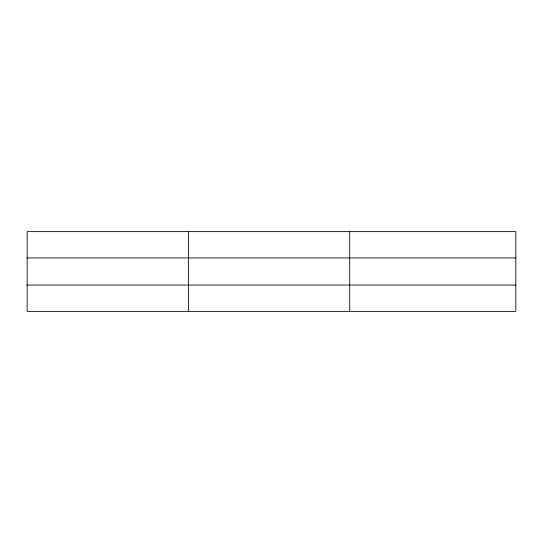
<?xml version="1.0" encoding="UTF-8"?>
<svg xmlns="http://www.w3.org/2000/svg" width="543" height="543" viewBox="0 0 543 543"><rect width="100%" height="100%" fill="white"/><g stroke="black" fill="none" stroke-linecap="round" stroke-linejoin="round"><path stroke-width="0.81" d="M188.421 311.377L188.421 231.623M349.692 311.377L349.692 231.623M515.85 285.055L515.85 311.377L27.15 311.377L27.15 231.623L515.85 231.623L515.85 285.055L27.15 285.055M27.15 257.945L515.85 257.945"/></g></svg>
